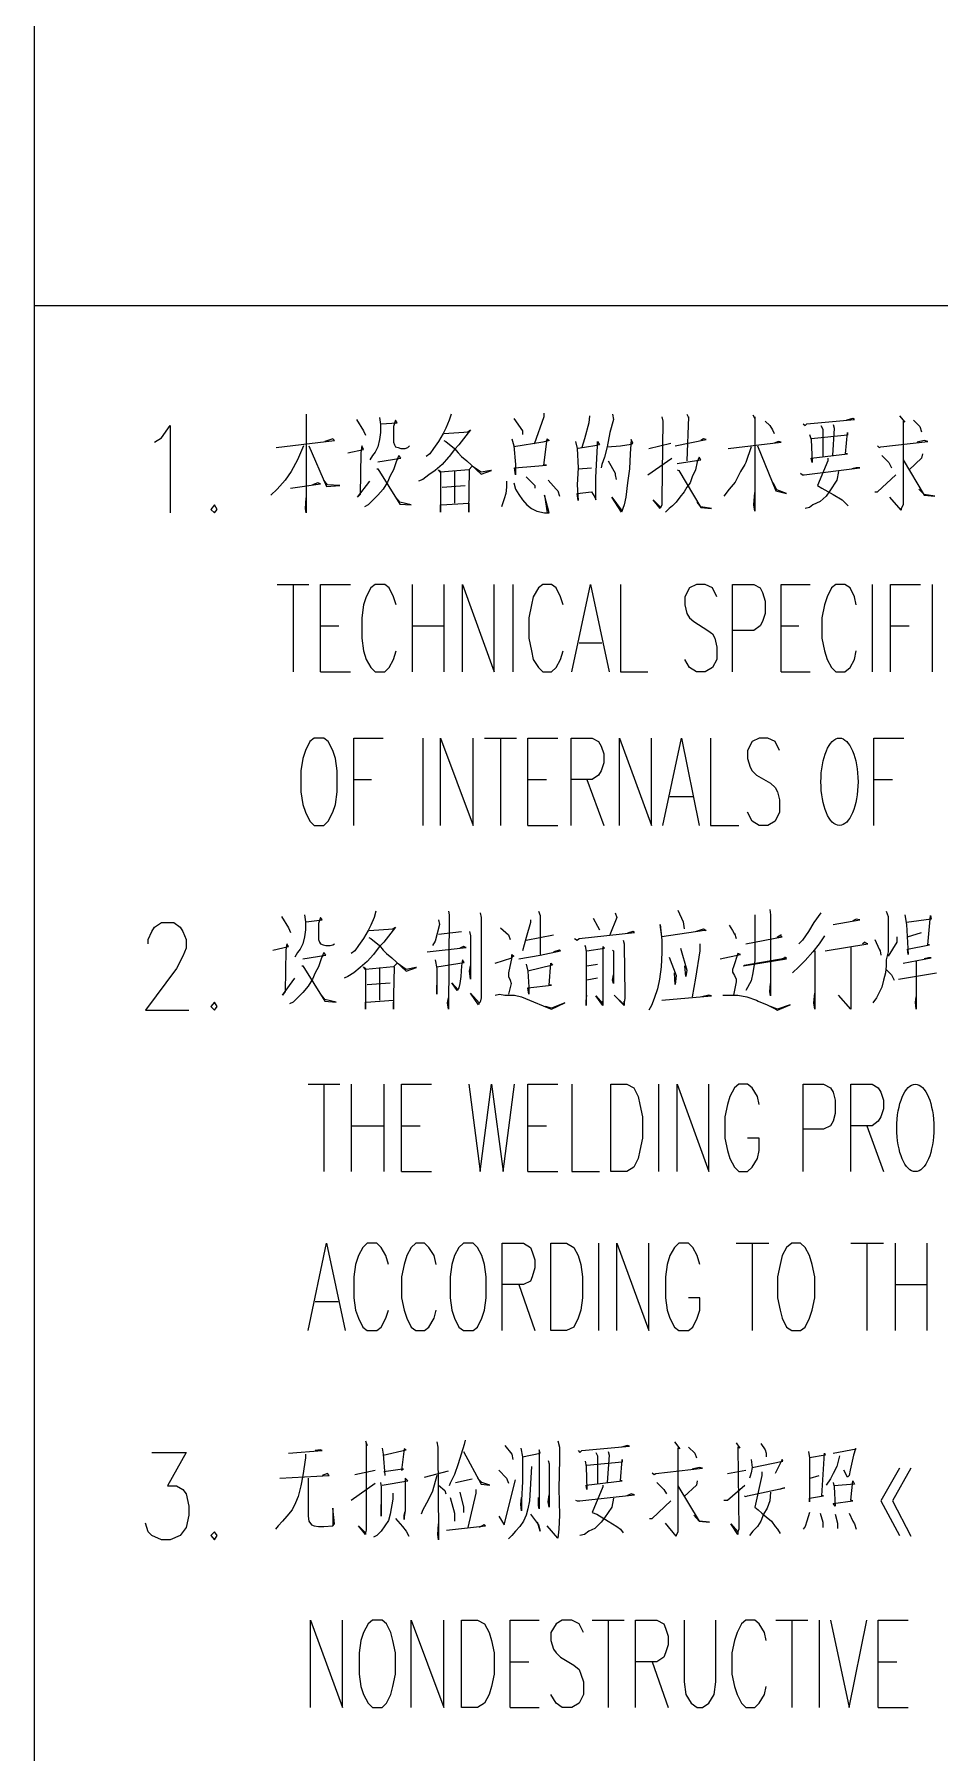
# Model space of a CAD drawing. Header units: millimetres. Extents: x 0 to 588, y 0 to 874.
# Drawn here: x 455.02 to 476.73, y 636.1 to 677.29 of the extents above; entities that cross this region are included whole.
import ezdxf

# ---------------------------------------------------------------- set-up
doc = ezdxf.new("R2010")
doc.units = ezdxf.units.MM
doc.layers.get('0').update_dxf_attribs({"lineweight": 18})

msp = doc.modelspace()

# ---------------------------------------------------------------- linework, layer by layer
at = {"color": 0, "lineweight": 0}
for points in [[(455.02, 436.922), (455.02, 813.329)], [(455.02, 670.793), (580.623, 670.793)], [(461.539, 668.189), (461.539, 665.819), (461.518, 665.924), (461.539, 666.178)], [(463.296, 668.105), (463.317, 667.935), (463.317, 667.744), (463.296, 667.576), (463.254, 667.406), (463.19, 667.279), (463.127, 667.194), (463.063, 667.089)], [(465.01, 668.189), (464.968, 668.041), (464.884, 667.851), (464.82, 667.723), (464.714, 667.533), (464.587, 667.363), (464.502, 667.237), (464.418, 667.173)], [(467.233, 668.211), (467.233, 668.126), (467, 667.469)], [(468.334, 668.147), (468.312, 667.978), (468.207, 667.597), (468.143, 667.385)], [(468.884, 668.189), (468.905, 668.062), (468.82, 667.744), (468.757, 667.406), (468.693, 667.152), (468.63, 666.983), (468.609, 666.898)], [(470.069, 668.126), (470.091, 668.02), (470.069, 666.157), (470.069, 666.009), (470.027, 665.924), (469.858, 666.136), (470.027, 665.966)], [(470.662, 668.189), (470.704, 668.105), (470.704, 668.126), (470.662, 667.067)], [(472.25, 668.168), (472.292, 668.083), (472.292, 668.126), (472.292, 665.861), (472.271, 666.009), (472.292, 666.305)], [(475.763, 668.147), (475.89, 667.998), (475.848, 668.02), (475.848, 666.009), (475.805, 665.924), (475.805, 665.882), (475.53, 666.199)], [(457.899, 667.512), (458.068, 667.618), (458.279, 667.914), (458.279, 665.819)], [(462.746, 668.062), (462.915, 667.787), (462.957, 667.681)], [(463.338, 667.957), (463.719, 667.978), (463.677, 668.041), (463.635, 667.893), (463.635, 667.512), (463.656, 667.448), (463.677, 667.406), (463.74, 667.385), (463.804, 667.363), (463.91, 667.363), (463.973, 667.385), (464.016, 667.427)], [(464.841, 667.723), (465.434, 667.766), (465.413, 667.766), (465.476, 667.808), (465.201, 667.448), (465.095, 667.342), (464.968, 667.173), (464.947, 667.152), (464.799, 666.983), (464.63, 666.834), (464.481, 666.728), (464.333, 666.623), (464.227, 666.58)], [(466.513, 668.083), (466.725, 667.787), (466.725, 667.702)], [(472.546, 668.02), (472.652, 667.914), (472.715, 667.808), (472.757, 667.723)], [(473.456, 667.957), (473.498, 667.914), (473.541, 667.957), (474.684, 668.062), (474.641, 668.083), (474.493, 668.041)], [(473.604, 667.702), (473.647, 667.576), (473.668, 667.025), (473.647, 667.131), (474.514, 667.237), (474.472, 667.237), (474.514, 667.744), (474.514, 667.681), (473.647, 667.597)], [(473.879, 667.914), (473.922, 667.829), (473.922, 667.152)], [(474.176, 667.935), (474.197, 667.851), (474.154, 667.194)], [(476.102, 668.041), (476.25, 667.893), (476.292, 667.766)], [(461.476, 667.427), (461.327, 667.089), (461.179, 666.813), (461.031, 666.602), (460.841, 666.39), (460.692, 666.242)], [(460.82, 667.385), (462.216, 667.554), (462.174, 667.597), (461.984, 667.533)], [(461.603, 667.427), (462.026, 666.454), (462.344, 666.475), (462.047, 666.496), (461.962, 666.602)], [(462.534, 667.258), (462.915, 667.342), (462.873, 667.427), (462.851, 667.258), (462.83, 666.263), (462.767, 666.199), (463.063, 666.58)], [(464.841, 667.554), (464.884, 667.533), (465.095, 667.363), (465.18, 667.258), (465.264, 667.173), (465.392, 667.067), (465.73, 666.75), (465.984, 666.834), (465.963, 666.834), (465.73, 666.792), (465.519, 666.94), (465.434, 666.855), (464.757, 666.792), (464.714, 666.855), (464.757, 666.813), (464.757, 665.84), (464.757, 666.009), (464.778, 666.009), (465.434, 666.051), (465.434, 665.84), (465.455, 666.855)], [(466.471, 667.597), (466.513, 667.427), (466.556, 666.983), (466.556, 666.728), (466.534, 666.898), (467.021, 666.94), (467.296, 666.962), (467.233, 666.962), (467.318, 667.597), (467.36, 667.554), (467.212, 667.512), (466.513, 667.406)], [(467.995, 667.533), (468.037, 667.363), (468.058, 666.898), (468.037, 666.496), (468.058, 666.115), (468.037, 666.284), (468.376, 666.326), (468.461, 666.199), (468.482, 666.136), (468.482, 666.665), (468.524, 667.427), (468.524, 667.533), (468.567, 667.448), (468.461, 667.427), (468.058, 667.363)], [(468.757, 667.406), (469.075, 667.427), (469.329, 667.469), (469.371, 667.491), (469.329, 667.576), (469.307, 667.237), (469.286, 666.877), (469.244, 666.538), (469.202, 666.199), (469.159, 666.009), (469.096, 665.84), (468.863, 666.199), (469.117, 665.861)], [(469.752, 667.363), (470.281, 667.491)], [(470.387, 667.427), (471.128, 667.576), (471.064, 667.597), (471.001, 667.554)], [(472.207, 667.406), (472.08, 667.025), (472.059, 666.983), (471.953, 666.813), (471.826, 666.559), (471.678, 666.39), (471.551, 666.22)], [(471.657, 667.363), (472.927, 667.512), (472.863, 667.533), (472.757, 667.491)], [(472.355, 667.427), (472.8, 666.348), (473.054, 666.284), (472.821, 666.369), (472.736, 666.538)], [(475.234, 667.427), (475.276, 667.385), (475.319, 667.406), (476.44, 667.533), (476.356, 667.554), (476.187, 667.512)], [(463.254, 667.046), (463.804, 667.131), (463.762, 667.194), (463.698, 667.046), (463.635, 666.855), (463.55, 666.708), (463.486, 666.559), (463.381, 666.39), (463.254, 666.242), (463.021, 666.009), (462.936, 665.966)], [(463.233, 666.877), (463.254, 666.877), (463.783, 666.03), (464.058, 666.009), (463.783, 666.073), (463.719, 666.157)], [(468.058, 666.877), (468.376, 666.898)], [(468.778, 667.067), (468.947, 666.771), (468.947, 666.728), (468.969, 666.623)], [(469.731, 666.728), (470.302, 667.131)], [(470.429, 667.004), (471.001, 667.089), (470.958, 667.152), (470.916, 667.046), (470.874, 666.855), (470.789, 666.686), (470.747, 666.538), (470.662, 666.433), (470.599, 666.326), (470.493, 666.199), (470.408, 666.073), (470.323, 665.988), (470.239, 665.924), (470.154, 665.84)], [(473.392, 666.771), (473.435, 666.728), (473.477, 666.728), (474.811, 666.898), (474.726, 666.898), (474.62, 666.877)], [(474.049, 667.131), (474.049, 667.067), (473.795, 666.475), (473.901, 666.411), (474.176, 666.263), (474.387, 666.136), (474.536, 665.988)], [(475.34, 667.194), (475.509, 667.025), (475.573, 666.898)], [(475.848, 667.089), (476.356, 666.242), (476.61, 666.22), (476.356, 666.263), (476.229, 666.39)], [(476.313, 667.237), (476.292, 667.131), (475.996, 666.855)], [(461.158, 666.411), (461.878, 666.517), (461.814, 666.538), (461.687, 666.496)], [(464.799, 666.433), (465.349, 666.475)], [(465.095, 666.834), (465.095, 666.051)], [(466.344, 666.58), (466.344, 666.433), (466.323, 666.284), (466.281, 666.157), (466.238, 666.009), (466.217, 665.966)], [(466.513, 666.538), (466.556, 666.39), (466.64, 666.263), (466.725, 666.136), (466.831, 666.009), (466.937, 665.924), (467.064, 665.861), (467.254, 665.819), (467.36, 665.819), (467.254, 666.242), (467.318, 665.819), (467.339, 665.819)], [(466.81, 666.686), (467.021, 666.475), (467.021, 666.411)], [(467.339, 666.602), (467.529, 666.39), (467.572, 666.348), (467.614, 666.22)], [(470.429, 666.855), (470.471, 666.834), (471.001, 665.946), (471.255, 665.924), (471.001, 665.966), (470.916, 666.073)], [(474.303, 666.813), (474.26, 666.602), (474.091, 666.348), (474.006, 666.22), (473.858, 666.094), (473.689, 666.009), (473.604, 665.946), (473.498, 665.924)], [(475.171, 666.326), (475.234, 666.326), (475.678, 666.728)], [(460.841, 664.104), (461.603, 664.104)], [(461.222, 664.104), (461.222, 662.008)], [(461.878, 662.008), (461.878, 664.104), (462.598, 664.104)], [(463.698, 663.617), (463.635, 663.808), (463.529, 664.019), (463.423, 664.104), (463.19, 664.104), (463.084, 664.019), (462.978, 663.808), (462.915, 663.617), (462.873, 663.3), (462.873, 662.813), (462.915, 662.516), (462.978, 662.305), (463.084, 662.115), (463.19, 662.008), (463.423, 662.008), (463.529, 662.115), (463.635, 662.305), (463.698, 662.516)], [(464.079, 664.104), (464.079, 662.008)], [(464.841, 664.104), (464.841, 662.008)], [(465.286, 662.008), (465.286, 664.104), (466.048, 662.008), (466.048, 664.104)], [(466.492, 664.104), (466.492, 662.008)], [(467.699, 663.617), (467.635, 663.808), (467.529, 664.019), (467.423, 664.104), (467.212, 664.104), (467.106, 664.019), (466.979, 663.808), (466.937, 663.617), (466.873, 663.3), (466.873, 662.813), (466.937, 662.516), (466.979, 662.305), (467.106, 662.115), (467.212, 662.008), (467.423, 662.008), (467.529, 662.115), (467.635, 662.305), (467.699, 662.516)], [(467.91, 662.008), (468.355, 664.104), (468.799, 662.008)], [(469.075, 664.104), (469.075, 662.008), (469.731, 662.008)], [(471.382, 663.808), (471.276, 664.019), (471.106, 664.104), (470.895, 664.104), (470.726, 664.019), (470.62, 663.808), (470.62, 663.617), (470.662, 663.405), (470.726, 663.3), (470.831, 663.215), (471.17, 663.004), (471.276, 662.919), (471.339, 662.813), (471.382, 662.601), (471.382, 662.305), (471.276, 662.115), (471.106, 662.008), (470.895, 662.008), (470.726, 662.115), (470.62, 662.305)], [(471.763, 662.008), (471.763, 664.104), (472.271, 664.104), (472.419, 664.019), (472.482, 663.914), (472.546, 663.702), (472.546, 663.405), (472.482, 663.215), (472.419, 663.109), (472.271, 663.004), (471.763, 663.004)], [(472.927, 662.008), (472.927, 664.104), (473.625, 664.104)], [(474.726, 663.617), (474.684, 663.808), (474.578, 664.019), (474.451, 664.104), (474.239, 664.104), (474.133, 664.019), (474.027, 663.808), (473.964, 663.617), (473.901, 663.3), (473.901, 662.813), (473.964, 662.516), (474.027, 662.305), (474.133, 662.115), (474.239, 662.008), (474.451, 662.008), (474.578, 662.115), (474.684, 662.305), (474.726, 662.516)], [(475.107, 664.104), (475.107, 662.008)], [(475.551, 662.008), (475.551, 664.104), (476.271, 664.104)], [(476.546, 664.104), (476.546, 662.008)], [(461.878, 663.109), (462.322, 663.109)], [(464.079, 663.109), (464.841, 663.109)], [(472.927, 663.109), (473.35, 663.109)], [(475.551, 663.109), (475.996, 663.109)], [(468.08, 662.707), (468.63, 662.707)], [(461.878, 662.008), (462.598, 662.008)], [(472.927, 662.008), (473.625, 662.008)], [(462.682, 658.326), (462.682, 660.421), (463.381, 660.421)], [(464.333, 660.421), (464.333, 658.326)], [(464.757, 658.326), (464.757, 660.421), (465.54, 658.326), (465.54, 660.421)], [(465.815, 660.421), (466.577, 660.421)], [(466.196, 660.421), (466.196, 658.326)], [(466.852, 658.326), (466.852, 660.421), (467.572, 660.421)], [(467.889, 658.326), (467.889, 660.421), (468.397, 660.421), (468.545, 660.336), (468.609, 660.231), (468.672, 660.04), (468.672, 659.828), (468.609, 659.638), (468.545, 659.532), (468.397, 659.426), (467.889, 659.426)], [(469.053, 658.326), (469.053, 660.421), (469.815, 658.326), (469.815, 660.421)], [(470.091, 658.326), (470.535, 660.421), (470.958, 658.326)], [(471.233, 660.421), (471.233, 658.326), (471.911, 658.326)], [(472.885, 660.125), (472.779, 660.336), (472.609, 660.421), (472.398, 660.421), (472.228, 660.336), (472.123, 660.125), (472.123, 659.934), (472.186, 659.723), (472.228, 659.638), (472.334, 659.532), (472.673, 659.342), (472.779, 659.236), (472.842, 659.13), (472.885, 658.939), (472.885, 658.643), (472.779, 658.432), (472.609, 658.326), (472.398, 658.326), (472.228, 658.432), (472.123, 658.643)], [(475.149, 658.326), (475.149, 660.421), (475.869, 660.421)], [(462.682, 659.426), (463.106, 659.426)], [(466.852, 659.426), (467.296, 659.426)], [(468.27, 659.426), (468.672, 658.326)], [(475.149, 659.426), (475.594, 659.426)], [(470.26, 659.024), (470.81, 659.024)], [(466.852, 658.326), (467.572, 658.326)], [(461.497, 656.187), (461.518, 656.019), (461.518, 655.828), (461.497, 655.658), (461.454, 655.489), (461.391, 655.362), (461.327, 655.278), (461.264, 655.172)], [(463.211, 656.272), (463.169, 656.124), (463.084, 655.934), (463.021, 655.807), (462.915, 655.616), (462.788, 655.447), (462.703, 655.32), (462.619, 655.256)], [(464.947, 656.272), (464.968, 656.187), (464.947, 653.923), (464.926, 654.071), (464.947, 654.198)], [(465.709, 656.23), (465.73, 656.124), (465.73, 654.198), (465.709, 654.092), (465.688, 654.071), (465.667, 654.029), (465.476, 654.304), (465.688, 654.071)], [(467.106, 656.272), (467.148, 656.167), (467.148, 655.235)], [(468.947, 656.23), (468.99, 656.124), (468.82, 655.701)], [(470.45, 656.294), (470.577, 656.019), (470.599, 655.849)], [(472.292, 656.187), (472.292, 655.087), (472.25, 654.791), (472.207, 654.6), (472.08, 654.367)], [(472.652, 656.315), (472.673, 656.187), (472.673, 654.24), (472.652, 654.346), (472.673, 654.537)], [(473.879, 656.23), (473.71, 655.997), (473.583, 655.786), (473.435, 655.574), (473.35, 655.489)], [(475.446, 656.272), (475.488, 656.145), (475.488, 655.299), (475.446, 655.108), (475.446, 654.96), (475.425, 654.791), (475.382, 654.621), (475.34, 654.452), (475.213, 654.198), (475.128, 654.071)], [(475.89, 656.187), (475.933, 655.955), (475.975, 655.235), (475.954, 655.362), (476.483, 655.468), (476.44, 655.468), (476.504, 656.167), (476.525, 656.082), (475.933, 655.997)], [(457.75, 655.489), (457.75, 655.595), (457.835, 655.786), (457.899, 655.891), (458.068, 655.997), (458.364, 655.997), (458.512, 655.891), (458.576, 655.786), (458.661, 655.595), (458.661, 655.384), (458.576, 655.193), (458.428, 654.897), (457.687, 653.902), (458.724, 653.902)], [(460.947, 656.145), (461.116, 655.87), (461.158, 655.764)], [(461.539, 656.019), (461.92, 656.061), (461.878, 656.124), (461.836, 655.976), (461.836, 655.595), (461.857, 655.532), (461.878, 655.489), (461.941, 655.468), (462.005, 655.447), (462.111, 655.447), (462.174, 655.468), (462.216, 655.489)], [(463.042, 655.807), (463.635, 655.849), (463.613, 655.849), (463.677, 655.891), (463.402, 655.532), (463.296, 655.426), (463.169, 655.256), (463.148, 655.235), (463, 655.066), (462.83, 654.918), (462.682, 654.791), (462.534, 654.706), (462.449, 654.664)], [(464.714, 656.061), (464.735, 655.955), (464.63, 655.553), (464.566, 655.447)], [(464.714, 655.722), (465.264, 655.786)], [(465.455, 655.786), (465.476, 655.68), (465.476, 654.643), (465.455, 654.833), (465.476, 654.96)], [(466.196, 655.87), (466.386, 655.701), (466.429, 655.595)], [(466.916, 656.061), (466.916, 655.997), (466.81, 655.638), (466.767, 655.468), (466.725, 655.32)], [(467.974, 655.616), (468.037, 655.574), (468.08, 655.616), (469.413, 655.764), (469.371, 655.786), (469.244, 655.743)], [(468.418, 656.103), (468.524, 655.913), (468.567, 655.828)], [(470.874, 655.786), (471.064, 655.849), (471.128, 655.807), (471.085, 655.807), (470.069, 655.658), (470.027, 655.955), (470.069, 655.574), (470.069, 655.278), (470.048, 654.939), (470.006, 654.643), (469.964, 654.41), (469.879, 654.177), (469.815, 654.008), (469.752, 653.902)], [(471.678, 655.934), (471.763, 655.807), (471.805, 655.722)], [(474.176, 655.955), (474.811, 656.061), (474.726, 656.082), (474.641, 656.04)], [(475.954, 655.658), (476.292, 655.764)], [(460.735, 655.341), (461.116, 655.426), (461.074, 655.489), (461.052, 655.341), (461.031, 654.346), (460.968, 654.262), (461.264, 654.664)], [(463.042, 655.638), (463.084, 655.616), (463.296, 655.447), (463.381, 655.341), (463.465, 655.256), (463.592, 655.151), (463.931, 654.833), (464.185, 654.918), (464.164, 654.918), (463.931, 654.875), (463.719, 655.024), (463.635, 654.939), (462.957, 654.875), (462.915, 654.939), (462.957, 654.897), (462.957, 653.923), (462.957, 654.092), (462.978, 654.092), (463.635, 654.135), (463.635, 653.923), (463.656, 654.939)], [(464.439, 655.299), (465.37, 655.405), (465.349, 655.405), (465.307, 655.426), (465.222, 655.384)], [(466.64, 655.129), (467.148, 655.214), (467.635, 655.32), (467.614, 655.341), (467.466, 655.299)], [(466.81, 655.574), (467.466, 655.701)], [(468.228, 655.426), (468.228, 655.447), (468.249, 655.299), (468.249, 654.008), (468.249, 654.114), (468.27, 654.262)], [(468.27, 655.32), (468.693, 655.384), (468.651, 655.426), (468.651, 654.008), (468.482, 654.24), (468.651, 654.05), (468.651, 654.114)], [(468.884, 655.341), (468.905, 655.32), (468.905, 654.537), (468.884, 654.621), (468.905, 654.749)], [(469.138, 655.574), (469.159, 655.489), (469.159, 655.447), (469.18, 654.283), (469.18, 654.177), (469.159, 654.092), (469.159, 654.008), (468.926, 654.262), (469.159, 654.029), (469.159, 654.114)], [(470.514, 655.384), (470.662, 654.854), (470.641, 654.706), (470.62, 654.96)], [(470.979, 655.489), (470.979, 655.32), (470.874, 654.664), (470.789, 654.219)], [(471.805, 655.743), (471.847, 655.616)], [(472.08, 655.489), (472.948, 655.658), (472.906, 655.68), (472.927, 655.701), (472.842, 655.658)], [(472.08, 655.489), (472.948, 655.658), (472.906, 655.68), (472.821, 655.638)], [(473.964, 655.68), (473.837, 655.489), (473.689, 655.299), (473.498, 655.087), (473.35, 654.939), (473.202, 654.791)], [(473.985, 655.32), (475.001, 655.489), (474.938, 655.51), (474.938, 655.532), (474.874, 655.489)], [(474.599, 655.426), (474.599, 653.923), (474.303, 654.262)], [(475.171, 655.595), (475.276, 655.362), (475.298, 655.32), (475.319, 655.214)], [(475.7, 655.658), (475.7, 655.532), (475.488, 655.193)], [(461.454, 655.129), (462.005, 655.214), (461.962, 655.278), (461.899, 655.129), (461.836, 654.939), (461.751, 654.791), (461.687, 654.643), (461.582, 654.473), (461.454, 654.325), (461.222, 654.092), (461.137, 654.05)], [(461.433, 654.96), (461.454, 654.96), (461.984, 654.114), (462.259, 654.092), (461.984, 654.155), (461.92, 654.24)], [(464.63, 655.108), (464.672, 654.897), (464.672, 654.283), (464.672, 654.495)], [(464.672, 654.939), (465.328, 655.044), (465.286, 655.108), (465.264, 654.96), (465.243, 654.706), (465.222, 654.537), (465.201, 654.431), (465.159, 654.367), (465.032, 654.558), (465.18, 654.389)], [(466.069, 655.024), (466.471, 655.151), (466.471, 655.235), (466.513, 655.193), (466.471, 655.172), (466.386, 654.791), (466.386, 654.706), (466.429, 654.621), (466.45, 654.537), (466.386, 654.283)], [(466.81, 655.003), (466.852, 654.833), (466.873, 654.452), (466.873, 654.283), (466.852, 654.431), (467.423, 654.495), (467.36, 654.495), (467.402, 655.024), (467.445, 654.981), (466.852, 654.833)], [(468.27, 654.96), (468.524, 655.003)], [(470.239, 655.172), (470.408, 654.727), (470.387, 654.515), (470.366, 654.791)], [(471.466, 655.129), (471.953, 655.235), (471.89, 655.256), (471.784, 654.939), (471.763, 654.875), (471.763, 654.812), (471.805, 654.727), (471.847, 654.643), (471.847, 654.579), (471.784, 654.262)], [(472.017, 654.96), (473.054, 655.129), (473.012, 655.151), (472.885, 655.108)], [(472.038, 654.981), (473.054, 655.151), (473.012, 655.172)], [(473.731, 655.32), (473.731, 653.923), (473.71, 654.071), (473.731, 654.304)], [(475.848, 655.024), (476.525, 655.151), (476.462, 655.151), (476.356, 655.129)], [(476.165, 655.066), (476.165, 653.923), (476.144, 654.092), (476.165, 654.219)], [(463, 654.515), (463.55, 654.558)], [(463.296, 654.918), (463.296, 654.135)], [(468.524, 654.664), (468.27, 654.621)], [(475.446, 654.875), (475.573, 654.749), (475.636, 654.621)], [(475.742, 654.643), (476.652, 654.791)], [(466.069, 654.262), (466.175, 654.283), (466.302, 654.262), (466.534, 654.262), (466.704, 654.219), (466.894, 654.135), (467.318, 653.965), (467.423, 653.923), (467.741, 654.071), (467.423, 653.944), (467.275, 653.986)], [(470.069, 654.135), (471.255, 654.24), (471.191, 654.262), (471.022, 654.219)], [(471.53, 654.262), (471.89, 654.262), (472.101, 654.219), (472.334, 654.135), (472.377, 654.114), (472.588, 654.029), (472.8, 653.923), (472.842, 653.902), (473.139, 654.029), (472.842, 653.923), (472.673, 653.986)], [(461.582, 652.124), (462.344, 652.124)], [(461.962, 652.124), (461.962, 650.028)], [(462.619, 652.124), (462.619, 650.028)], [(463.402, 652.124), (463.402, 650.028)], [(463.825, 650.028), (463.825, 652.124), (464.545, 652.124)], [(465.434, 652.124), (465.709, 650.028), (465.984, 652.124), (466.259, 650.028), (466.534, 652.124)], [(466.852, 650.028), (466.852, 652.124), (467.572, 652.124)], [(467.91, 652.124), (467.91, 650.028), (468.567, 650.028)], [(469.985, 652.124), (469.985, 650.028)], [(470.429, 650.028), (470.429, 652.124), (471.191, 650.028), (471.191, 652.124)], [(472.398, 651.637), (472.355, 651.827), (472.228, 652.039), (472.123, 652.124), (471.911, 652.124), (471.805, 652.039), (471.699, 651.827), (471.636, 651.637), (471.572, 651.34), (471.572, 650.833), (471.636, 650.536), (471.699, 650.346), (471.805, 650.134), (471.911, 650.028), (472.123, 650.028), (472.228, 650.134), (472.355, 650.346), (472.398, 650.536), (472.398, 650.833), (472.123, 650.833)], [(473.456, 650.028), (473.456, 652.124), (473.943, 652.124), (474.112, 652.039), (474.176, 651.933), (474.218, 651.743), (474.218, 651.425), (474.176, 651.235), (474.112, 651.129), (473.943, 651.044), (473.456, 651.044)], [(474.599, 650.028), (474.599, 652.124), (475.107, 652.124), (475.255, 652.039), (475.319, 651.933), (475.382, 651.743), (475.382, 651.531), (475.319, 651.34), (475.255, 651.235), (475.107, 651.129), (474.599, 651.129)], [(462.619, 651.129), (463.402, 651.129)], [(463.825, 651.129), (464.27, 651.129)], [(466.852, 651.129), (467.296, 651.129)], [(474.98, 651.129), (475.382, 650.028)], [(463.825, 650.028), (464.545, 650.028)], [(466.852, 650.028), (467.572, 650.028)], [(461.582, 646.218), (462.026, 648.314), (462.471, 646.218)], [(463.508, 647.805), (463.444, 648.018), (463.338, 648.208), (463.233, 648.314), (463, 648.314), (462.894, 648.208), (462.788, 648.018), (462.724, 647.805), (462.682, 647.51), (462.682, 647.001), (462.724, 646.705), (462.788, 646.515), (462.894, 646.303), (463, 646.218), (463.233, 646.218), (463.338, 646.303), (463.444, 646.515), (463.508, 646.705)], [(464.651, 647.805), (464.608, 648.018), (464.481, 648.208), (464.375, 648.314), (464.164, 648.314), (464.058, 648.208), (463.952, 648.018), (463.889, 647.805), (463.825, 647.51), (463.825, 647.001), (463.889, 646.705), (463.952, 646.515), (464.058, 646.303), (464.164, 646.218), (464.375, 646.218), (464.481, 646.303), (464.608, 646.515), (464.651, 646.705)], [(466.238, 646.218), (466.238, 648.314), (466.746, 648.314), (466.916, 648.208), (466.958, 648.102), (467.021, 647.912), (467.021, 647.721), (466.958, 647.51), (466.916, 647.404), (466.746, 647.319), (466.238, 647.319)], [(468.545, 648.314), (468.545, 646.218)], [(468.99, 646.218), (468.99, 648.314), (469.752, 646.218), (469.752, 648.314)], [(470.979, 647.805), (470.916, 648.018), (470.81, 648.208), (470.704, 648.314), (470.471, 648.314), (470.366, 648.208), (470.26, 648.018), (470.196, 647.805), (470.154, 647.51), (470.154, 647.001), (470.196, 646.705), (470.26, 646.515), (470.366, 646.303), (470.471, 646.218), (470.704, 646.218), (470.81, 646.303), (470.916, 646.515), (470.979, 646.705), (470.979, 647.001), (470.704, 647.001)], [(471.847, 648.314), (472.63, 648.314)], [(472.228, 648.314), (472.228, 646.218)], [(474.599, 648.314), (475.382, 648.314)], [(474.98, 648.314), (474.98, 646.218)], [(475.657, 648.314), (475.657, 646.218)], [(476.419, 648.314), (476.419, 646.218)], [(466.64, 647.319), (467.021, 646.218)], [(475.657, 647.319), (476.419, 647.319)], [(461.751, 646.917), (462.301, 646.917)], [(462.957, 643.572), (463, 643.467), (462.978, 643.509), (462.978, 641.435), (462.957, 641.371), (462.957, 641.329), (462.788, 641.54), (462.957, 641.371)], [(463.36, 643.403), (463.381, 643.255), (463.423, 642.747)], [(464.672, 643.551), (464.693, 643.424), (464.693, 643.361), (464.714, 641.35), (464.714, 641.202), (464.693, 641.329), (464.714, 641.583)], [(465.349, 643.594), (465.328, 643.487), (465.18, 643.022), (465.095, 642.768), (464.989, 642.557), (464.968, 642.493)], [(466.302, 643.467), (466.471, 643.255), (466.492, 643.128)], [(466.683, 643.403), (466.725, 643.192), (466.725, 642.599), (466.704, 642.154), (466.704, 641.9), (466.683, 642.048), (466.704, 642.218)], [(467.572, 643.572), (467.614, 643.424), (467.614, 643.128), (467.593, 642.429), (467.614, 641.794), (467.593, 641.455), (467.572, 641.244), (467.318, 641.54)], [(468.058, 643.34), (468.101, 643.297), (468.143, 643.34), (469.286, 643.446), (469.244, 643.467), (469.096, 643.424)], [(470.366, 643.551), (470.493, 643.382), (470.45, 643.403), (470.45, 641.392), (470.408, 641.308), (470.408, 641.286), (470.154, 641.604)], [(470.704, 643.424), (470.853, 643.276), (470.895, 643.17)], [(471.847, 643.53), (471.932, 643.403), (471.89, 643.424), (471.911, 641.455), (471.89, 641.392), (471.89, 641.329), (471.72, 641.583), (471.89, 641.392)], [(472.44, 643.509), (472.546, 643.361), (472.567, 643.276), (472.567, 643.192)], [(457.835, 643.297), (458.661, 643.297), (458.216, 642.493), (458.428, 642.493), (458.576, 642.408), (458.661, 642.303), (458.724, 642.006), (458.724, 641.794), (458.661, 641.498), (458.512, 641.308), (458.279, 641.202), (458.068, 641.202), (457.835, 641.308), (457.75, 641.392), (457.687, 641.604)], [(461.518, 643.255), (461.518, 643.17), (461.454, 642.747), (461.412, 642.493), (461.349, 642.239), (461.285, 642.091), (461.2, 641.922), (461.074, 641.773), (460.968, 641.646), (460.862, 641.54), (460.798, 641.455)], [(461.116, 643.276), (461.92, 643.34), (461.878, 643.361), (461.751, 643.34)], [(463.381, 643.234), (463.931, 643.361), (463.889, 643.382), (463.825, 642.874), (463.868, 642.895), (463.846, 642.895), (463.402, 642.832)], [(465.307, 643.318), (465.73, 642.535), (465.942, 642.514), (465.751, 642.578), (465.646, 642.683)], [(466.725, 643.192), (467.148, 643.276), (467.127, 643.361), (467.127, 641.943), (467.106, 642.027), (467.106, 642.218)], [(467.339, 643.107), (467.36, 643.022), (467.36, 641.985), (467.339, 642.112), (467.36, 642.281)], [(468.228, 643.086), (468.249, 642.958), (468.27, 642.408), (468.249, 642.514), (469.117, 642.62), (469.075, 642.62), (469.117, 643.128), (469.117, 643.064), (468.27, 642.98)], [(468.482, 643.297), (468.524, 643.213), (468.524, 642.535)], [(468.778, 643.318), (468.799, 643.234), (468.757, 642.578)], [(472.207, 643.128), (472.228, 642.938), (472.207, 642.811), (472.186, 642.726), (472.165, 642.683)], [(472.228, 642.938), (472.969, 643.086), (472.948, 643.128), (472.779, 642.789)], [(473.583, 643.318), (473.604, 643.17), (473.604, 642.112), (473.604, 642.197), (473.943, 642.26), (473.901, 642.26), (473.964, 643.276), (473.985, 643.234), (473.604, 643.17)], [(474.324, 643.213), (474.26, 642.958), (474.176, 642.789), (474.112, 642.662), (474.006, 642.514)], [(474.176, 643.276), (474.726, 643.382), (474.705, 643.382), (474.663, 643.234), (474.578, 642.874), (474.557, 642.747), (474.514, 642.705), (474.43, 642.874)], [(460.904, 642.683), (462.089, 642.747), (462.047, 642.789), (461.92, 642.747)], [(461.582, 642.683), (461.582, 641.773), (461.603, 641.646), (461.666, 641.562), (461.73, 641.54), (461.836, 641.519), (461.962, 641.519), (462.174, 641.54), (462.216, 641.583), (462.174, 641.964), (462.174, 641.562)], [(462.703, 642.768), (463.19, 642.874)], [(463.317, 642.578), (463.338, 642.472), (463.338, 641.773), (463.338, 642.048)], [(463.36, 642.514), (463.973, 642.62), (463.91, 642.683), (463.91, 641.9), (463.889, 641.752), (463.889, 641.689), (463.889, 641.794), (463.91, 641.879)], [(464.672, 642.747), (464.566, 642.366), (464.46, 642.154), (464.333, 641.922), (464.291, 641.815)], [(464.375, 642.705), (464.947, 642.853)], [(465.116, 642.578), (465.519, 642.662)], [(466.154, 642.874), (466.344, 642.683), (466.386, 642.557)], [(466.154, 641.773), (466.281, 641.562), (466.556, 642.641)], [(466.937, 642.958), (466.894, 642.133), (466.852, 641.943), (466.81, 641.794), (466.746, 641.646), (466.661, 641.519), (466.556, 641.413), (466.471, 641.308), (466.386, 641.223)], [(469.837, 642.811), (469.879, 642.768), (469.921, 642.789), (471.043, 642.916), (470.958, 642.938), (470.789, 642.895)], [(469.942, 642.578), (470.112, 642.408), (470.175, 642.303)], [(470.916, 642.62), (470.895, 642.514), (470.599, 642.239)], [(471.636, 642.789), (472.08, 642.874)], [(472.461, 642.832), (472.461, 642.747), (472.292, 641.985), (472.377, 641.922), (472.461, 641.837), (472.567, 641.752), (472.694, 641.646), (472.779, 641.519), (472.842, 641.455), (472.906, 641.35)], [(473.625, 642.683), (473.837, 642.747)], [(474.176, 642.578), (474.197, 642.472), (474.218, 642.006), (474.176, 642.07), (474.641, 642.133), (474.599, 642.154), (474.641, 642.62), (474.684, 642.535), (474.197, 642.493)], [(475.763, 642.916), (475.319, 642.133), (475.763, 641.308)], [(476.038, 642.916), (475.594, 642.133), (476.038, 641.286)], [(462.619, 642.154), (463.19, 642.557)], [(463.613, 642.324), (463.613, 642.176), (463.55, 641.815), (463.508, 641.668), (463.423, 641.54), (463.338, 641.413), (463.233, 641.308), (463.148, 641.265)], [(464.714, 642.514), (464.862, 642.387), (464.884, 642.303)], [(464.989, 642.218), (465.095, 641.837), (465.095, 641.646)], [(465.222, 642.344), (465.307, 641.985), (465.307, 641.858)], [(465.603, 642.408), (465.603, 642.324), (465.413, 641.498)], [(467.995, 642.154), (468.037, 642.133), (468.101, 642.133), (469.413, 642.281), (469.329, 642.303), (469.223, 642.26)], [(468.905, 642.197), (468.863, 641.985), (468.778, 641.858), (468.693, 641.731), (468.609, 641.625), (468.461, 641.477), (468.312, 641.413), (468.207, 641.329), (468.101, 641.308)], [(468.651, 642.514), (468.651, 642.472), (468.397, 641.858), (468.503, 641.815), (468.778, 641.646), (468.99, 641.519), (469.075, 641.455), (469.138, 641.371)], [(470.45, 642.493), (470.958, 641.646), (471.212, 641.625), (470.958, 641.646), (470.831, 641.794)], [(471.551, 642.154), (471.636, 642.154), (472.059, 642.514)], [(472.038, 642.26), (472.08, 642.239), (472.123, 642.26), (473.012, 642.451), (472.948, 642.429), (472.885, 642.408)], [(472.673, 642.344), (472.652, 642.133), (472.588, 641.964), (472.503, 641.815), (472.44, 641.646), (472.355, 641.519), (472.25, 641.413), (472.165, 641.308)], [(466.916, 641.815), (467.106, 641.562), (467.148, 641.413), (467.085, 641.625)], [(469.773, 641.71), (469.837, 641.71), (470.281, 642.133)], [(473.604, 641.858), (473.541, 641.646), (473.498, 641.519), (473.456, 641.455)], [(473.858, 641.837), (473.922, 641.625), (473.922, 641.498)], [(474.218, 641.815), (474.281, 641.604), (474.281, 641.477)], [(474.557, 641.837), (474.641, 641.646), (474.684, 641.583), (474.726, 641.455)], [(463.677, 641.71), (463.846, 641.519), (463.931, 641.413), (463.995, 641.286)], [(464.905, 641.435), (465.836, 641.54), (465.794, 641.562), (465.688, 641.498)], [(461.645, 637.18), (461.645, 639.276), (462.407, 637.18), (462.407, 639.276)], [(464.058, 637.18), (464.058, 639.276), (464.841, 637.18), (464.841, 639.276)], [(466.429, 637.18), (466.429, 639.276), (467.127, 639.276)], [(468.185, 638.979), (468.08, 639.191), (467.91, 639.276), (467.678, 639.276), (467.529, 639.191), (467.402, 638.979), (467.402, 638.789), (467.466, 638.577), (467.529, 638.492), (467.635, 638.387), (467.953, 638.196), (468.08, 638.09), (468.122, 637.985), (468.185, 637.794), (468.185, 637.498), (468.08, 637.286), (467.91, 637.18), (467.678, 637.18), (467.529, 637.286), (467.402, 637.498)], [(468.397, 639.276), (469.159, 639.276)], [(468.778, 639.276), (468.778, 637.18)], [(469.434, 637.18), (469.434, 639.276), (469.942, 639.276), (470.112, 639.191), (470.154, 639.085), (470.217, 638.895), (470.217, 638.683), (470.154, 638.492), (470.112, 638.387), (469.942, 638.28), (469.434, 638.28)], [(470.599, 639.276), (470.599, 637.794), (470.641, 637.498), (470.768, 637.286), (470.916, 637.18), (471.043, 637.18), (471.191, 637.286), (471.318, 637.498), (471.361, 637.794), (471.361, 639.276)], [(472.567, 638.789), (472.525, 638.979), (472.398, 639.191), (472.292, 639.276), (472.08, 639.276), (471.974, 639.191), (471.868, 638.979), (471.805, 638.789), (471.741, 638.492), (471.741, 637.985), (471.805, 637.688), (471.868, 637.498), (471.974, 637.286), (472.08, 637.18), (472.292, 637.18), (472.398, 637.286), (472.525, 637.498), (472.567, 637.688)], [(472.8, 639.276), (473.562, 639.276)], [(473.181, 639.276), (473.181, 637.18)], [(473.837, 639.276), (473.837, 637.18)], [(474.112, 639.276), (474.557, 637.18), (474.98, 639.276)], [(475.255, 637.18), (475.255, 639.276), (475.975, 639.276)], [(466.429, 638.28), (466.873, 638.28)], [(469.837, 638.28), (470.217, 637.18)], [(475.255, 638.28), (475.7, 638.28)], [(466.429, 637.18), (467.127, 637.18)], [(475.255, 637.18), (475.975, 637.18)]]:
    msp.add_lwpolyline(points, dxfattribs=at)
for points in [[(459.338, 666.009), (459.253, 665.903), (459.338, 665.819), (459.401, 665.903)], [(461.73, 660.421), (461.624, 660.336), (461.518, 660.125), (461.454, 659.934), (461.412, 659.638), (461.412, 659.13), (461.454, 658.833), (461.518, 658.643), (461.624, 658.432), (461.73, 658.326), (461.962, 658.326), (462.068, 658.432), (462.174, 658.643), (462.238, 658.833), (462.28, 659.13), (462.28, 659.638), (462.238, 659.934), (462.174, 660.125), (462.068, 660.336), (461.962, 660.421)], [(459.338, 654.092), (459.253, 653.986), (459.338, 653.902), (459.401, 653.986)], [(468.842, 650.028), (468.842, 652.124), (469.223, 652.124), (469.392, 652.039), (469.498, 651.827), (469.54, 651.637), (469.604, 651.34), (469.604, 650.833), (469.54, 650.536), (469.498, 650.346), (469.392, 650.134), (469.223, 650.028)], [(465.307, 648.314), (465.201, 648.208), (465.095, 648.018), (465.032, 647.805), (464.989, 647.51), (464.989, 647.001), (465.032, 646.705), (465.095, 646.515), (465.201, 646.303), (465.307, 646.218), (465.54, 646.218), (465.646, 646.303), (465.751, 646.515), (465.815, 646.705), (465.857, 647.001), (465.857, 647.51), (465.815, 647.805), (465.751, 648.018), (465.646, 648.208), (465.54, 648.314)], [(467.402, 646.218), (467.402, 648.314), (467.783, 648.314), (467.953, 648.208), (468.058, 648.018), (468.122, 647.805), (468.164, 647.51), (468.164, 647.001), (468.122, 646.705), (468.058, 646.515), (467.953, 646.303), (467.783, 646.218)], [(473.181, 648.314), (473.054, 648.208), (472.948, 648.018), (472.906, 647.805), (472.842, 647.51), (472.842, 647.001), (472.906, 646.705), (472.948, 646.515), (473.054, 646.303), (473.181, 646.218), (473.392, 646.218), (473.498, 646.303), (473.604, 646.515), (473.668, 646.705), (473.731, 647.001), (473.731, 647.51), (473.668, 647.805), (473.604, 648.018), (473.498, 648.208), (473.392, 648.314)], [(459.338, 641.392), (459.253, 641.308), (459.338, 641.202), (459.401, 641.308)], [(463.127, 639.276), (463.021, 639.191), (462.915, 638.979), (462.851, 638.789), (462.809, 638.492), (462.809, 637.985), (462.851, 637.688), (462.915, 637.498), (463.021, 637.286), (463.127, 637.18), (463.36, 637.18), (463.465, 637.286), (463.571, 637.498), (463.613, 637.688), (463.677, 637.985), (463.677, 638.492), (463.613, 638.789), (463.571, 638.979), (463.465, 639.191), (463.36, 639.276)], [(465.264, 637.18), (465.264, 639.276), (465.646, 639.276), (465.815, 639.191), (465.921, 638.979), (465.984, 638.789), (466.048, 638.492), (466.048, 637.985), (465.984, 637.688), (465.921, 637.498), (465.815, 637.286), (465.646, 637.18)]]:
    msp.add_lwpolyline(points, close=True, dxfattribs=at)
for centre, ratio in [((474.324, 659.373), 0.424314), ((476.144, 651.076), 0.424242)]:
    msp.add_ellipse(centre, major_axis=(0, 1.048), ratio=ratio, dxfattribs=at)

doc.saveas('drawing.dxf')
